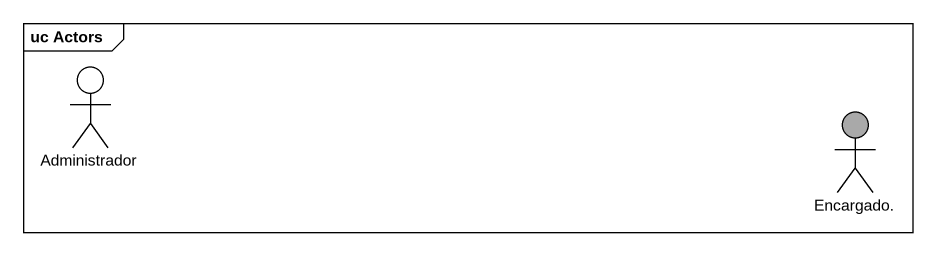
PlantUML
@startuml
mainframe uc Actors
actor Administrador
actor "Encargado." as Encargado #A9A9A9
@enduml
